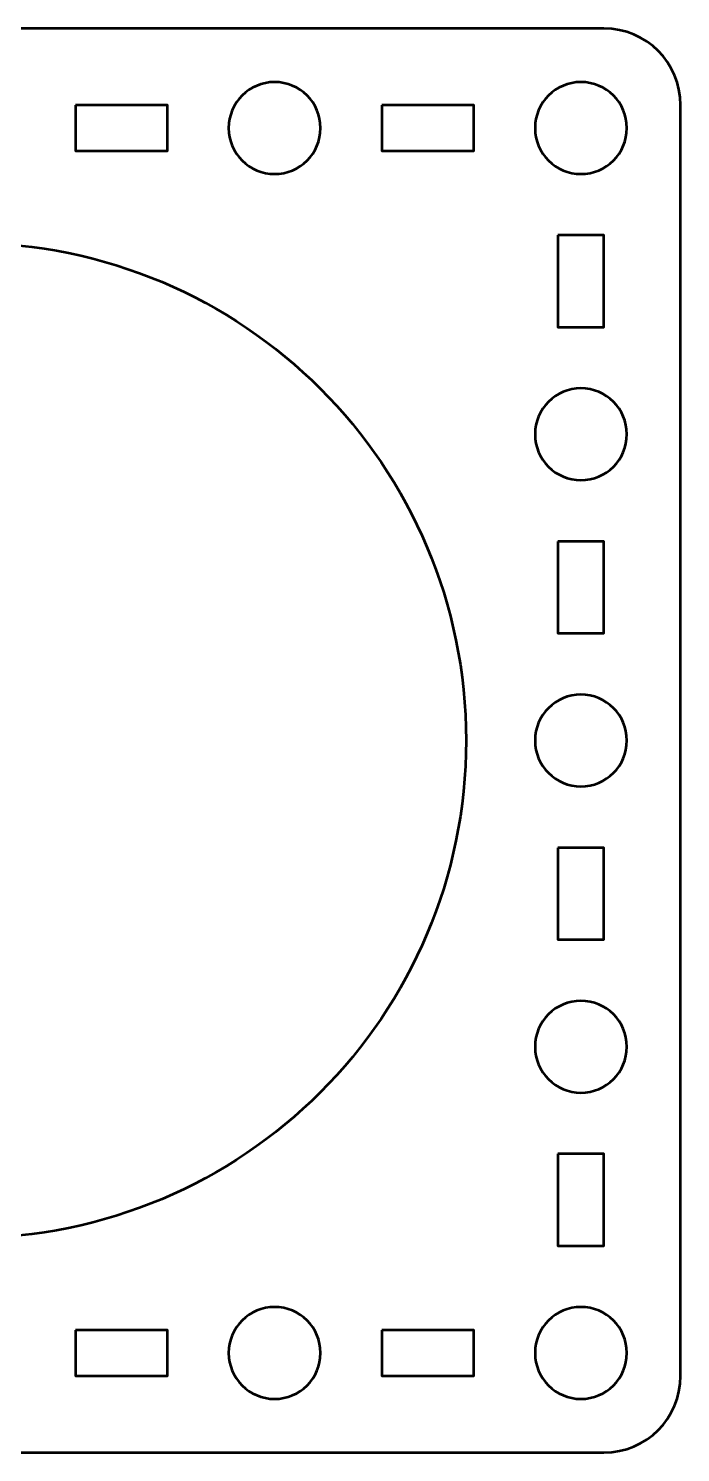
# Model space of a CAD drawing. Header units: centimetres. Extents: x -60.2 to 8, y -20.5 to 3.9.
# Drawn here: x -0.11 to 4.15, y -9.5 to -0.2 of the extents above; entities that cross this region are included whole.
import ezdxf

# ---------------------------------------------------------------- set-up
doc = ezdxf.new("R2010")
doc.units = ezdxf.units.CM
doc.header["$MEASUREMENT"] = 0
doc.layers.add('Layer 1', color=7, linetype='Continuous')

msp = doc.modelspace()

# ---------------------------------------------------------------- linework, layer by layer
at = {"layer": 'Layer 1', "color": 250, "lineweight": 53}
msp.add_ellipse((-0.5, -4.85), major_axis=(0, 3.25), ratio=1, dxfattribs=at)
at = {"layer": 'Layer 1', "lineweight": 53}
for points, knots in [([(-4.64994, -0.19994), (-4.64994, -0.19994), (3.64996, -0.19994), (3.64996, -0.19994), (3.64996, -0.19994), (3.92696, -0.19994), (4.15006, -0.42304), (4.15006, -0.70004), (4.15006, -0.70004), (4.15006, -0.70004), (4.15006, -8.99994), (4.15006, -8.99994), (4.15006, -8.99994), (4.15006, -9.27694), (3.92696, -9.50004), (3.64996, -9.50004), (3.64996, -9.50004), (3.64996, -9.50004), (-4.64994, -9.50004), (-4.64994, -9.50004), (-4.64994, -9.50004), (-4.92694, -9.50004), (-5.15004, -9.27694), (-5.15004, -8.99994), (-5.15004, -8.99994), (-5.15004, -8.99994), (-5.15004, -0.70004), (-5.15004, -0.70004), (-5.15004, -0.70004), (-5.15004, -0.42304), (-4.92694, -0.19994), (-4.64994, -0.19994)], [0, 0, 0, 0, 0.125, 0.125, 0.125, 0.125, 0.25, 0.25, 0.25, 0.25, 0.375, 0.375, 0.375, 0.375, 0.5, 0.5, 0.5, 0.5, 0.625, 0.625, 0.625, 0.625, 0.75, 0.75, 0.75, 0.75, 0.875, 0.875, 0.875, 0.875, 1, 1, 1, 1]), ([(1.79996, -0.84997), (1.79996, -1.01574), (1.66572, -1.14997), (1.49995, -1.14997), (1.49995, -1.14997), (1.33429, -1.14997), (1.19995, -1.01574), (1.19995, -0.84997), (1.19995, -0.84997), (1.19995, -0.68431), (1.33429, -0.54997), (1.49995, -0.54997), (1.49995, -0.54997), (1.66572, -0.54997), (1.79996, -0.68431), (1.79996, -0.84997)], [0, 0, 0, 0, 0.25, 0.25, 0.25, 0.25, 0.5, 0.5, 0.5, 0.5, 0.75, 0.75, 0.75, 0.75, 1, 1, 1, 1]), ([(3.80003, -0.84997), (3.80003, -1.01574), (3.66566, -1.14997), (3.50003, -1.14997), (3.50003, -1.14997), (3.33426, -1.14997), (3.20003, -1.01574), (3.20003, -0.84997), (3.20003, -0.84997), (3.20003, -0.68431), (3.33426, -0.54997), (3.50003, -0.54997), (3.50003, -0.54997), (3.66566, -0.54997), (3.80003, -0.68431), (3.80003, -0.84997)], [0, 0, 0, 0, 0.25, 0.25, 0.25, 0.25, 0.5, 0.5, 0.5, 0.5, 0.75, 0.75, 0.75, 0.75, 1, 1, 1, 1]), ([(0.20004, -0.70004), (0.20004, -0.70004), (0.80004, -0.70004), (0.80004, -0.70004), (0.80004, -0.70004), (0.80004, -0.70004), (0.80004, -1.00004), (0.80004, -1.00004), (0.80004, -1.00004), (0.80004, -1.00004), (0.20004, -1.00004), (0.20004, -1.00004), (0.20004, -1.00004), (0.20004, -1.00004), (0.20004, -0.70004), (0.20004, -0.70004)], [0, 0, 0, 0, 0.25, 0.25, 0.25, 0.25, 0.5, 0.5, 0.5, 0.5, 0.75, 0.75, 0.75, 0.75, 1, 1, 1, 1]), ([(2.20001, -0.70004), (2.20001, -0.70004), (2.80001, -0.70004), (2.80001, -0.70004), (2.80001, -0.70004), (2.80001, -0.70004), (2.80001, -1.00004), (2.80001, -1.00004), (2.80001, -1.00004), (2.80001, -1.00004), (2.20001, -1.00004), (2.20001, -1.00004), (2.20001, -1.00004), (2.20001, -1.00004), (2.20001, -0.70004), (2.20001, -0.70004)], [0, 0, 0, 0, 0.25, 0.25, 0.25, 0.25, 0.5, 0.5, 0.5, 0.5, 0.75, 0.75, 0.75, 0.75, 1, 1, 1, 1]), ([(3.34996, -1.54999), (3.34996, -1.54999), (3.64996, -1.54999), (3.64996, -1.54999), (3.64996, -1.54999), (3.64996, -1.54999), (3.64996, -2.14999), (3.64996, -2.14999), (3.64996, -2.14999), (3.64996, -2.14999), (3.34996, -2.14999), (3.34996, -2.14999), (3.34996, -2.14999), (3.34996, -2.14999), (3.34996, -1.54999), (3.34996, -1.54999)], [0, 0, 0, 0, 0.25, 0.25, 0.25, 0.25, 0.5, 0.5, 0.5, 0.5, 0.75, 0.75, 0.75, 0.75, 1, 1, 1, 1]), ([(3.80003, -2.85004), (3.80003, -3.01567), (3.66566, -3.15005), (3.50003, -3.15005), (3.50003, -3.15005), (3.33426, -3.15005), (3.20003, -3.01567), (3.20003, -2.85004), (3.20003, -2.85004), (3.20003, -2.68427), (3.33426, -2.55004), (3.50003, -2.55004), (3.50003, -2.55004), (3.66566, -2.55004), (3.80003, -2.68427), (3.80003, -2.85004)], [0, 0, 0, 0, 0.25, 0.25, 0.25, 0.25, 0.5, 0.5, 0.5, 0.5, 0.75, 0.75, 0.75, 0.75, 1, 1, 1, 1]), ([(3.34996, -3.54995), (3.34996, -3.54995), (3.64996, -3.54995), (3.64996, -3.54995), (3.64996, -3.54995), (3.64996, -3.54995), (3.64996, -4.14996), (3.64996, -4.14996), (3.64996, -4.14996), (3.64996, -4.14996), (3.34996, -4.14996), (3.34996, -4.14996), (3.34996, -4.14996), (3.34996, -4.14996), (3.34996, -3.54995), (3.34996, -3.54995)], [0, 0, 0, 0, 0.25, 0.25, 0.25, 0.25, 0.5, 0.5, 0.5, 0.5, 0.75, 0.75, 0.75, 0.75, 1, 1, 1, 1]), ([(3.80003, -4.84998), (3.80003, -5.01563), (3.66566, -5.14997), (3.50003, -5.14997), (3.50003, -5.14997), (3.33426, -5.14997), (3.20003, -5.01563), (3.20003, -4.84998), (3.20003, -4.84998), (3.20003, -4.68435), (3.33426, -4.54997), (3.50003, -4.54997), (3.50003, -4.54997), (3.66566, -4.54997), (3.80003, -4.68435), (3.80003, -4.84998)], [0, 0, 0, 0, 0.25, 0.25, 0.25, 0.25, 0.5, 0.5, 0.5, 0.5, 0.75, 0.75, 0.75, 0.75, 1, 1, 1, 1]), ([(3.34996, -5.55002), (3.34996, -5.55002), (3.64996, -5.55002), (3.64996, -5.55002), (3.64996, -5.55002), (3.64996, -5.55002), (3.64996, -6.15002), (3.64996, -6.15002), (3.64996, -6.15002), (3.64996, -6.15002), (3.34996, -6.15002), (3.34996, -6.15002), (3.34996, -6.15002), (3.34996, -6.15002), (3.34996, -5.55002), (3.34996, -5.55002)], [0, 0, 0, 0, 0.25, 0.25, 0.25, 0.25, 0.5, 0.5, 0.5, 0.5, 0.75, 0.75, 0.75, 0.75, 1, 1, 1, 1]), ([(3.80003, -6.84993), (3.80003, -7.0157), (3.66566, -7.14994), (3.50003, -7.14994), (3.50003, -7.14994), (3.33426, -7.14994), (3.20003, -7.0157), (3.20003, -6.84993), (3.20003, -6.84993), (3.20003, -6.68427), (3.33426, -6.54993), (3.50003, -6.54993), (3.50003, -6.54993), (3.66566, -6.54993), (3.80003, -6.68427), (3.80003, -6.84993)], [0, 0, 0, 0, 0.25, 0.25, 0.25, 0.25, 0.5, 0.5, 0.5, 0.5, 0.75, 0.75, 0.75, 0.75, 1, 1, 1, 1]), ([(3.34996, -7.54999), (3.34996, -7.54999), (3.64996, -7.54999), (3.64996, -7.54999), (3.64996, -7.54999), (3.64996, -7.54999), (3.64996, -8.14999), (3.64996, -8.14999), (3.64996, -8.14999), (3.64996, -8.14999), (3.34996, -8.14999), (3.34996, -8.14999), (3.34996, -8.14999), (3.34996, -8.14999), (3.34996, -7.54999), (3.34996, -7.54999)], [0, 0, 0, 0, 0.25, 0.25, 0.25, 0.25, 0.5, 0.5, 0.5, 0.5, 0.75, 0.75, 0.75, 0.75, 1, 1, 1, 1]), ([(1.79996, -8.85001), (1.79996, -9.01564), (1.66572, -9.15001), (1.49995, -9.15001), (1.49995, -9.15001), (1.33429, -9.15001), (1.19995, -9.01564), (1.19995, -8.85001), (1.19995, -8.85001), (1.19995, -8.68424), (1.33429, -8.55001), (1.49995, -8.55001), (1.49995, -8.55001), (1.66572, -8.55001), (1.79996, -8.68424), (1.79996, -8.85001)], [0, 0, 0, 0, 0.25, 0.25, 0.25, 0.25, 0.5, 0.5, 0.5, 0.5, 0.75, 0.75, 0.75, 0.75, 1, 1, 1, 1]), ([(3.80003, -8.85001), (3.80003, -9.01564), (3.66566, -9.15001), (3.50003, -9.15001), (3.50003, -9.15001), (3.33426, -9.15001), (3.20003, -9.01564), (3.20003, -8.85001), (3.20003, -8.85001), (3.20003, -8.68424), (3.33426, -8.55001), (3.50003, -8.55001), (3.50003, -8.55001), (3.66566, -8.55001), (3.80003, -8.68424), (3.80003, -8.85001)], [0, 0, 0, 0, 0.25, 0.25, 0.25, 0.25, 0.5, 0.5, 0.5, 0.5, 0.75, 0.75, 0.75, 0.75, 1, 1, 1, 1]), ([(0.20004, -8.69994), (0.20004, -8.69994), (0.80004, -8.69994), (0.80004, -8.69994), (0.80004, -8.69994), (0.80004, -8.69994), (0.80004, -8.99994), (0.80004, -8.99994), (0.80004, -8.99994), (0.80004, -8.99994), (0.20004, -8.99994), (0.20004, -8.99994), (0.20004, -8.99994), (0.20004, -8.99994), (0.20004, -8.69994), (0.20004, -8.69994)], [0, 0, 0, 0, 0.25, 0.25, 0.25, 0.25, 0.5, 0.5, 0.5, 0.5, 0.75, 0.75, 0.75, 0.75, 1, 1, 1, 1]), ([(2.20001, -8.69994), (2.20001, -8.69994), (2.80001, -8.69994), (2.80001, -8.69994), (2.80001, -8.69994), (2.80001, -8.69994), (2.80001, -8.99994), (2.80001, -8.99994), (2.80001, -8.99994), (2.80001, -8.99994), (2.20001, -8.99994), (2.20001, -8.99994), (2.20001, -8.99994), (2.20001, -8.99994), (2.20001, -8.69994), (2.20001, -8.69994)], [0, 0, 0, 0, 0.25, 0.25, 0.25, 0.25, 0.5, 0.5, 0.5, 0.5, 0.75, 0.75, 0.75, 0.75, 1, 1, 1, 1])]:
    msp.add_open_spline(points, degree=3, knots=knots, dxfattribs=at)

doc.saveas('drawing.dxf')
